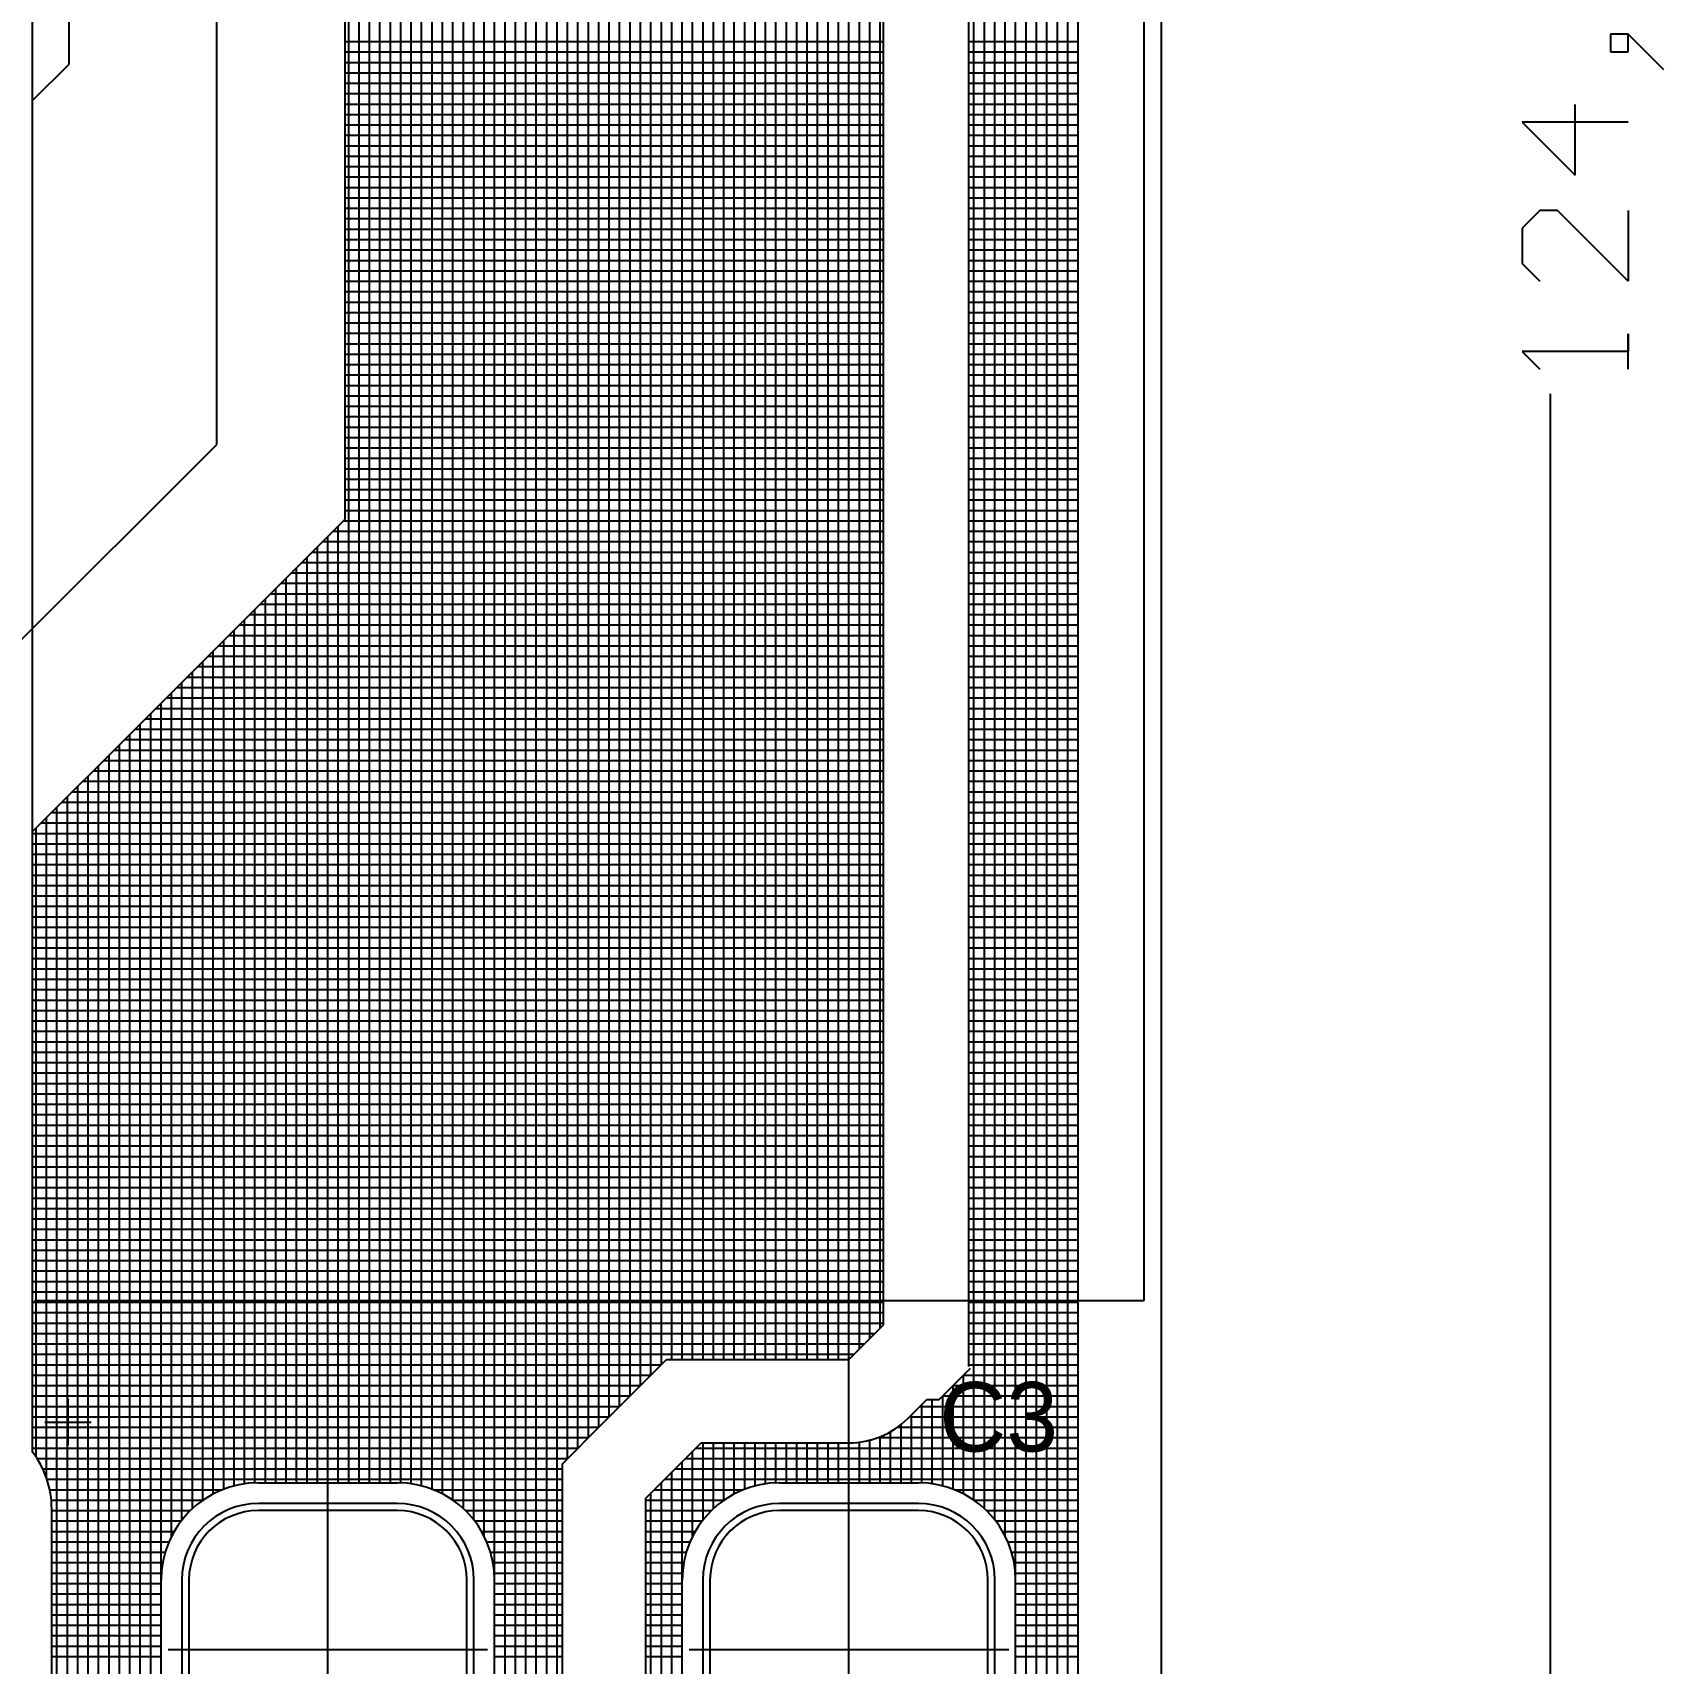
# Model space of a CAD drawing. Header units: millimetres. Extents: x 105 to 142, y 46 to 175.
# Drawn here: x 118.75 to 142.22, y 83.3 to 106.78 of the extents above; entities that cross this region are included whole.
import ezdxf

# ---------------------------------------------------------------- set-up
doc = ezdxf.new("R2010")
doc.units = ezdxf.units.MM
for name, color, linetype in [('KeepOutLayer', 6, 'Continuous'), ('Mechanical1', 6, 'Continuous'), ('TopLayer', 1, 'Continuous'), ('TopOverlay', 2, 'Continuous'), ('TopPaste', 8, 'Continuous'), ('TopSolder', 216, 'Continuous')]:
    doc.layers.add(name, color=color, linetype=linetype)

# ---------------------------------------------------------------- blocks, each defined once
blk = doc.blocks.new('CAP_7_5_SMD_2_24')
at = {"layer": 'TopLayer'}
for p, q in [((-3.05, -15.725), (-5.05, -15.725)), ((4.45, -15.725), (2.45, -15.725)), ((-6.05, -16.725), (-6.05, -18.725)), ((-2.05, -18.725), (-2.05, -16.725)), ((1.45, -16.725), (1.45, -18.725)), ((5.45, -18.725), (5.45, -16.725))]:
    blk.add_line(p, q, dxfattribs=at)
for centre in [(-4.05, -17.725), (3.45, -17.725)]:
    blk.add_circle(centre, 0, dxfattribs=at)
for centre, start, end in [((-5.05, -16.725), 90, 180), ((-3.05, -16.725), 0, 90), ((2.45, -16.725), 90, 180), ((4.45, -16.725), 0, 90)]:
    blk.add_arc(centre, 1, start, end, dxfattribs=at)
at = {"layer": 'TopOverlay'}
for p, q in [((-8.3, -12.7), (-8.3, 12.3)), ((7.7, -12.7), (7.7, 12.3)), ((-8.275, -12.7), (7.7, -12.7)), ((-4.05, -16.475), (-4.05, -12.725)), ((3.45, -16.475), (3.45, -12.725)), ((-7.792, -14.117), (-7.792, -14.783)), ((-8.125, -14.45), (-7.459, -14.45))]:
    blk.add_line(p, q, dxfattribs=at)
at = {"layer": 'TopPaste'}
for p, q in [((-3.05, -15.725), (-5.05, -15.725)), ((4.45, -15.725), (2.45, -15.725)), ((-6.05, -16.725), (-6.05, -18.725)), ((-2.05, -18.725), (-2.05, -16.725)), ((1.45, -16.725), (1.45, -18.725)), ((5.45, -18.725), (5.45, -16.725))]:
    blk.add_line(p, q, dxfattribs=at)
for centre in [(-4.05, -17.725), (3.45, -17.725)]:
    blk.add_circle(centre, 0, dxfattribs=at)
for centre, start, end in [((-5.05, -16.725), 90, 180), ((-3.05, -16.725), 0, 90), ((2.45, -16.725), 90, 180), ((4.45, -16.725), 0, 90)]:
    blk.add_arc(centre, 1, start, end, dxfattribs=at)
at = {"layer": 'TopSolder'}
for p, q in [((-3.05, -15.623), (-5.05, -15.623)), ((4.45, -15.623), (2.45, -15.623)), ((-6.152, -16.725), (-6.152, -18.725)), ((-1.948, -18.725), (-1.948, -16.725)), ((1.348, -16.725), (1.348, -18.725)), ((5.552, -18.725), (5.552, -16.725))]:
    blk.add_line(p, q, dxfattribs=at)
for centre in [(-4.05, -17.725), (3.45, -17.725)]:
    blk.add_circle(centre, 0, dxfattribs=at)
for centre, start, end in [((-5.05, -16.725), 90, 180), ((-3.05, -16.725), 0, 90), ((2.45, -16.725), 90, 180), ((4.45, -16.725), 0, 90)]:
    blk.add_arc(centre, 1.102, start, end, dxfattribs=at)

msp = doc.modelspace()

# ---------------------------------------------------------------- linework, layer by layer
at = {"layer": 'KeepOutLayer'}
msp.add_line((135, 46), (135, 170), dxfattribs=at)
at = {"layer": 'Mechanical1'}
for p, q in [((141.716, 106.757), (141.462, 106.757)), ((141.462, 106.757), (141.462, 106.503)), ((141.97, 106.503), (141.716, 106.757)), ((141.716, 106.503), (141.716, 106.757)), ((141.716, 106.757), (141.97, 106.503)), ((141.462, 106.503), (141.716, 106.503)), ((141.97, 106.503), (142.224, 106.249)), ((140.954, 104.726), (140.954, 105.742)), ((141.716, 105.488), (140.192, 105.488)), ((140.192, 105.488), (140.954, 104.726)), ((140.446, 104.218), (140.192, 103.964)), ((140.7, 104.218), (140.446, 104.218)), ((141.716, 103.202), (140.7, 104.218)), ((141.716, 104.218), (141.716, 103.202)), ((140.192, 103.964), (140.192, 103.456)), ((140.192, 103.456), (140.446, 103.202)), ((141.716, 101.933), (141.716, 102.441)), ((141.716, 102.441), (141.716, 102.187)), ((141.716, 102.187), (140.192, 102.187)), ((140.192, 102.187), (140.446, 101.933)), ((140.6, 46), (140.6, 101.579))]:
    msp.add_line(p, q, dxfattribs=at)
at = {"layer": 'TopLayer'}
for p, q in [((121.4, 100.85), (121.4, 120.625)), ((123.25, 103.575), (123.25, 118.375)), ((123.3, 85.9), (123.3, 118.375)), ((123.45, 85.9), (123.45, 118.375)), ((123.6, 85.9), (123.6, 118.375)), ((123.75, 85.9), (123.75, 118.375)), ((123.9, 85.9), (123.9, 118.375)), ((124.05, 85.899), (124.05, 118.375)), ((124.2, 85.886), (124.2, 118.375)), ((124.35, 85.856), (124.35, 118.375)), ((124.5, 85.808), (124.5, 118.375)), ((124.65, 85.74), (124.65, 118.375)), ((124.8, 85.649), (124.8, 118.375)), ((124.95, 85.529), (124.95, 118.375)), ((125.1, 85.366), (125.1, 118.375)), ((125.25, 85.131), (125.25, 118.375)), ((125.4, 84.527), (125.4, 118.375)), ((125.55, 81.3), (125.55, 118.375)), ((125.7, 81.3), (125.7, 118.375)), ((125.85, 81.3), (125.85, 118.375)), ((126, 81.3), (126, 118.375)), ((126.15, 82), (126.15, 118.375)), ((126.3, 82), (126.3, 118.375)), ((126.45, 86.25), (126.45, 118.375)), ((126.6, 86.4), (126.6, 118.375)), ((126.75, 86.55), (126.75, 118.375)), ((126.9, 86.7), (126.9, 118.375)), ((127.05, 86.85), (127.05, 118.375)), ((127.2, 87), (127.2, 118.375)), ((127.35, 87.15), (127.35, 118.375)), ((127.5, 87.3), (127.5, 118.375)), ((127.65, 87.45), (127.65, 118.375)), ((127.8, 87.6), (127.8, 118.375)), ((127.95, 87.675), (127.95, 118.375)), ((128.1, 87.675), (128.1, 118.375)), ((128.25, 87.675), (128.25, 118.375)), ((128.4, 87.675), (128.4, 118.375)), ((128.55, 87.675), (128.55, 118.375)), ((128.7, 87.675), (128.7, 118.375)), ((128.85, 87.675), (128.85, 118.375)), ((129, 87.675), (129, 118.375)), ((129.15, 87.675), (129.15, 118.375)), ((129.3, 87.675), (129.3, 118.375)), ((129.45, 87.675), (129.45, 118.375)), ((129.6, 87.675), (129.6, 118.375)), ((129.75, 87.675), (129.75, 118.375)), ((129.9, 87.675), (129.9, 118.375)), ((130.05, 87.675), (130.05, 117.393)), ((119.275, 106.325), (119.275, 116)), ((130.2, 87.675), (130.2, 116.111)), ((130.35, 87.675), (130.35, 115.788)), ((130.5, 87.675), (130.5, 115.57)), ((132.225, 87.575), (132.225, 115.575)), ((132.3, 85.649), (132.3, 115.575)), ((132.45, 85.529), (132.45, 115.575)), ((132.6, 85.366), (132.6, 115.575)), ((132.75, 85.131), (132.75, 115.575)), ((132.9, 84.527), (132.9, 115.575)), ((133.05, 79.975), (133.05, 115.575)), ((133.2, 79.975), (133.2, 115.575)), ((133.35, 79.975), (133.35, 115.575)), ((133.5, 79.975), (133.5, 115.576)), ((133.65, 79.975), (133.65, 115.593)), ((133.8, 79.975), (133.8, 115.631)), ((133.8, 79.975), (133.8, 115.631)), ((130.65, 87.825), (130.65, 115.404)), ((130.8, 87.975), (130.8, 115.272)), ((130.95, 88.125), (130.95, 115.166)), ((131, 105.2), (131, 115.135)), ((123.25, 106.65), (131, 106.65)), ((132.225, 106.65), (133.8, 106.65)), ((123.25, 106.5), (131, 106.5)), ((132.225, 106.5), (133.8, 106.5)), ((118.75, 105.8), (119.275, 106.325)), ((123.25, 106.35), (131, 106.35)), ((123.25, 106.2), (131, 106.2)), ((132.225, 106.35), (133.8, 106.35)), ((132.225, 106.2), (133.8, 106.2)), ((123.25, 106.05), (131, 106.05)), ((123.25, 105.9), (131, 105.9)), ((132.225, 106.05), (133.8, 106.05)), ((132.225, 105.9), (133.8, 105.9)), ((123.25, 105.75), (131, 105.75)), ((132.225, 105.75), (133.8, 105.75)), ((123.25, 105.6), (131, 105.6)), ((123.25, 105.45), (131, 105.45)), ((132.225, 105.6), (133.8, 105.6)), ((132.225, 105.45), (133.8, 105.45)), ((123.25, 105.3), (131, 105.3)), ((131, 102.5), (131, 105.2)), ((132.225, 105.3), (133.8, 105.3)), ((123.25, 105.15), (131, 105.15)), ((123.25, 105), (131, 105)), ((132.225, 105.15), (133.8, 105.15)), ((132.225, 105), (133.8, 105)), ((123.25, 104.85), (131, 104.85)), ((132.225, 104.85), (133.8, 104.85)), ((123.25, 104.7), (131, 104.7)), ((123.25, 104.55), (131, 104.55)), ((132.225, 104.7), (133.8, 104.7)), ((132.225, 104.55), (133.8, 104.55)), ((123.25, 104.4), (131, 104.4)), ((123.25, 104.25), (131, 104.25)), ((132.225, 104.4), (133.8, 104.4)), ((132.225, 104.25), (133.8, 104.25)), ((123.25, 104.1), (131, 104.1)), ((132.225, 104.1), (133.8, 104.1)), ((123.25, 103.95), (131, 103.95)), ((123.25, 103.8), (131, 103.8)), ((132.225, 103.95), (133.8, 103.95)), ((132.225, 103.8), (133.8, 103.8)), ((123.25, 103.65), (131, 103.65)), ((123.25, 99.775), (123.25, 103.575)), ((132.225, 103.65), (133.8, 103.65)), ((123.25, 103.5), (131, 103.5)), ((123.25, 103.35), (131, 103.35)), ((132.225, 103.5), (133.8, 103.5)), ((132.225, 103.35), (133.8, 103.35)), ((123.25, 103.2), (131, 103.2)), ((132.225, 103.2), (133.8, 103.2)), ((123.25, 103.05), (131, 103.05)), ((123.25, 102.9), (131, 102.9)), ((132.225, 103.05), (133.8, 103.05)), ((132.225, 102.9), (133.8, 102.9)), ((123.25, 102.75), (131, 102.75)), ((132.225, 102.75), (133.8, 102.75)), ((123.25, 102.6), (131, 102.6)), ((123.25, 102.45), (131, 102.45)), ((131, 93.45), (131, 102.5)), ((132.225, 102.6), (133.8, 102.6)), ((132.225, 102.45), (133.8, 102.45)), ((123.25, 102.3), (131, 102.3)), ((123.25, 102.15), (131, 102.15)), ((132.225, 102.3), (133.8, 102.3)), ((132.225, 102.15), (133.8, 102.15)), ((123.25, 102), (131, 102)), ((132.225, 102), (133.8, 102)), ((123.25, 101.85), (131, 101.85)), ((123.25, 101.7), (131, 101.7)), ((132.225, 101.85), (133.8, 101.85)), ((132.225, 101.7), (133.8, 101.7)), ((123.25, 101.55), (131, 101.55)), ((132.225, 101.55), (133.8, 101.55)), ((123.25, 101.4), (131, 101.4)), ((123.25, 101.25), (131, 101.25)), ((132.225, 101.4), (133.8, 101.4)), ((132.225, 101.25), (133.8, 101.25)), ((123.25, 101.1), (131, 101.1)), ((132.225, 101.1), (133.8, 101.1)), ((118.45, 97.9), (121.4, 100.85)), ((123.25, 100.95), (131, 100.95)), ((123.25, 100.8), (131, 100.8)), ((132.225, 100.95), (133.8, 100.95)), ((132.225, 100.8), (133.8, 100.8)), ((123.25, 100.65), (131, 100.65)), ((123.25, 100.5), (131, 100.5)), ((132.225, 100.65), (133.8, 100.65)), ((132.225, 100.5), (133.8, 100.5)), ((123.25, 100.35), (131, 100.35)), ((132.225, 100.35), (133.8, 100.35)), ((123.25, 100.2), (131, 100.2)), ((123.25, 100.05), (131, 100.05)), ((132.225, 100.2), (133.8, 100.2)), ((132.225, 100.05), (133.8, 100.05)), ((123.25, 99.9), (131, 99.9)), ((132.225, 99.9), (133.8, 99.9)), ((120.225, 96.75), (123.25, 99.775)), ((123.075, 99.6), (131, 99.6)), ((123.15, 85.9), (123.15, 99.675)), ((123.225, 99.75), (131, 99.75)), ((132.225, 99.75), (133.8, 99.75)), ((132.225, 99.6), (133.8, 99.6)), ((122.85, 85.9), (122.85, 99.375)), ((122.925, 99.45), (131, 99.45)), ((123, 85.9), (123, 99.525)), ((132.225, 99.45), (133.8, 99.45)), ((122.625, 99.15), (131, 99.15)), ((122.7, 85.9), (122.7, 99.225)), ((122.775, 99.3), (131, 99.3)), ((132.225, 99.3), (133.8, 99.3)), ((132.225, 99.15), (133.8, 99.15)), ((122.325, 98.85), (131, 98.85)), ((122.4, 85.9), (122.4, 98.925)), ((122.475, 99), (131, 99)), ((122.55, 85.9), (122.55, 99.075)), ((132.225, 99), (133.8, 99)), ((132.225, 98.85), (133.8, 98.85)), ((122.1, 85.9), (122.1, 98.625)), ((122.175, 98.7), (131, 98.7)), ((122.25, 85.9), (122.25, 98.775)), ((132.225, 98.7), (133.8, 98.7)), ((121.875, 98.4), (131, 98.4)), ((121.95, 85.899), (121.95, 98.475)), ((122.025, 98.55), (131, 98.55)), ((132.225, 98.55), (133.8, 98.55)), ((132.225, 98.4), (133.8, 98.4)), ((121.65, 85.855), (121.65, 98.175)), ((121.725, 98.25), (131, 98.25)), ((121.8, 85.886), (121.8, 98.325)), ((132.225, 98.25), (133.8, 98.25)), ((121.425, 97.95), (131, 97.95)), ((121.5, 85.808), (121.5, 98.025)), ((121.575, 98.1), (131, 98.1)), ((132.225, 98.1), (133.8, 98.1)), ((132.225, 97.95), (133.8, 97.95)), ((121.2, 85.649), (121.2, 97.725)), ((121.275, 97.8), (131, 97.8)), ((121.35, 85.74), (121.35, 97.875)), ((132.225, 97.8), (133.8, 97.8)), ((120.975, 97.5), (131, 97.5)), ((121.05, 85.528), (121.05, 97.575)), ((121.125, 97.65), (131, 97.65)), ((132.225, 97.65), (133.8, 97.65)), ((132.225, 97.5), (133.8, 97.5)), ((120.75, 85.13), (120.75, 97.275)), ((120.825, 97.35), (131, 97.35)), ((120.9, 85.366), (120.9, 97.425)), ((132.225, 97.35), (133.8, 97.35)), ((120.45, 77.347), (120.45, 96.975)), ((120.525, 97.05), (131, 97.05)), ((120.6, 77.197), (120.6, 97.125)), ((120.675, 97.2), (131, 97.2)), ((132.225, 97.2), (133.8, 97.2)), ((132.225, 97.05), (133.8, 97.05)), ((118.75, 95.275), (120.225, 96.75)), ((120.225, 96.75), (131, 96.75)), ((120.3, 77.497), (120.3, 96.825)), ((120.375, 96.9), (131, 96.9)), ((132.225, 96.9), (133.8, 96.9)), ((132.225, 96.75), (133.8, 96.75)), ((120, 77.797), (120, 96.525)), ((120.075, 96.6), (131, 96.6)), ((120.15, 77.647), (120.15, 96.675)), ((132.225, 96.6), (133.8, 96.6)), ((119.775, 96.3), (131, 96.3)), ((119.85, 77.947), (119.85, 96.375)), ((119.925, 96.45), (131, 96.45)), ((132.225, 96.45), (133.8, 96.45)), ((132.225, 96.3), (133.8, 96.3)), ((119.55, 78.247), (119.55, 96.075)), ((119.625, 96.15), (131, 96.15)), ((119.7, 78.097), (119.7, 96.225)), ((132.225, 96.15), (133.8, 96.15)), ((119.325, 95.85), (131, 95.85)), ((119.4, 78.397), (119.4, 95.925)), ((119.475, 96), (131, 96)), ((132.225, 96), (133.8, 96)), ((132.225, 95.85), (133.8, 95.85)), ((119.1, 78.697), (119.1, 95.625)), ((119.175, 95.7), (131, 95.7)), ((119.25, 78.547), (119.25, 95.775)), ((132.225, 95.7), (133.8, 95.7)), ((118.8, 86.272), (118.8, 95.325)), ((118.875, 95.4), (131, 95.4)), ((118.95, 85.969), (118.95, 95.475)), ((119.025, 95.55), (131, 95.55)), ((132.225, 95.55), (133.8, 95.55)), ((132.225, 95.4), (133.8, 95.4)), ((118.75, 86.342), (118.75, 95.275)), ((118.75, 95.25), (131, 95.25)), ((118.75, 95.1), (131, 95.1)), ((132.225, 95.25), (133.8, 95.25)), ((132.225, 95.1), (133.8, 95.1)), ((118.75, 94.95), (131, 94.95)), ((132.225, 94.95), (133.8, 94.95)), ((118.75, 94.8), (131, 94.8)), ((118.75, 94.65), (131, 94.65)), ((132.225, 94.8), (133.8, 94.8)), ((132.225, 94.65), (133.8, 94.65)), ((118.75, 94.5), (131, 94.5)), ((132.225, 94.5), (133.8, 94.5)), ((118.75, 94.35), (131, 94.35)), ((118.75, 94.2), (131, 94.2)), ((132.225, 94.35), (133.8, 94.35)), ((132.225, 94.2), (133.8, 94.2)), ((118.75, 94.05), (131, 94.05)), ((132.225, 94.05), (133.8, 94.05)), ((118.75, 93.9), (131, 93.9)), ((118.75, 93.75), (131, 93.75)), ((132.225, 93.9), (133.8, 93.9)), ((132.225, 93.75), (133.8, 93.75)), ((118.75, 93.6), (131, 93.6)), ((118.75, 93.45), (131, 93.45)), ((131, 88.175), (131, 93.45)), ((132.225, 93.6), (133.8, 93.6)), ((132.225, 93.45), (133.8, 93.45)), ((118.75, 93.3), (131, 93.3)), ((132.225, 93.3), (133.8, 93.3)), ((118.75, 93.15), (131, 93.15)), ((118.75, 93), (131, 93)), ((132.225, 93.15), (133.8, 93.15)), ((132.225, 93), (133.8, 93)), ((118.75, 92.85), (131, 92.85)), ((132.225, 92.85), (133.8, 92.85)), ((118.75, 92.7), (131, 92.7)), ((118.75, 92.55), (131, 92.55)), ((132.225, 92.7), (133.8, 92.7)), ((132.225, 92.55), (133.8, 92.55)), ((118.75, 92.4), (131, 92.4)), ((132.225, 92.4), (133.8, 92.4)), ((118.75, 92.25), (131, 92.25)), ((118.75, 92.1), (131, 92.1)), ((132.225, 92.25), (133.8, 92.25)), ((132.225, 92.1), (133.8, 92.1)), ((118.75, 91.95), (131, 91.95)), ((132.225, 91.95), (133.8, 91.95)), ((118.75, 91.8), (131, 91.8)), ((118.75, 91.65), (131, 91.65)), ((132.225, 91.8), (133.8, 91.8)), ((132.225, 91.65), (133.8, 91.65)), ((118.75, 91.5), (131, 91.5)), ((118.75, 91.35), (131, 91.35)), ((132.225, 91.5), (133.8, 91.5)), ((132.225, 91.35), (133.8, 91.35)), ((118.75, 91.2), (131, 91.2)), ((132.225, 91.2), (133.8, 91.2)), ((118.75, 91.05), (131, 91.05)), ((118.75, 90.9), (131, 90.9)), ((132.225, 91.05), (133.8, 91.05)), ((132.225, 90.9), (133.8, 90.9)), ((118.75, 90.75), (131, 90.75)), ((132.225, 90.75), (133.8, 90.75)), ((118.75, 90.6), (131, 90.6)), ((118.75, 90.45), (131, 90.45)), ((132.225, 90.6), (133.8, 90.6)), ((132.225, 90.45), (133.8, 90.45)), ((118.75, 90.3), (131, 90.3)), ((132.225, 90.3), (133.8, 90.3)), ((118.75, 90.15), (131, 90.15)), ((118.75, 90), (131, 90)), ((132.225, 90.15), (133.8, 90.15)), ((132.225, 90), (133.8, 90)), ((118.75, 89.85), (131, 89.85)), ((118.75, 89.7), (131, 89.7)), ((132.225, 89.85), (133.8, 89.85)), ((132.225, 89.7), (133.8, 89.7)), ((118.75, 89.55), (131, 89.55)), ((132.225, 89.55), (133.8, 89.55)), ((118.75, 89.4), (131, 89.4)), ((118.75, 89.25), (131, 89.25)), ((132.225, 89.4), (133.8, 89.4)), ((132.225, 89.25), (133.8, 89.25)), ((118.75, 89.1), (131, 89.1)), ((132.225, 89.1), (133.8, 89.1)), ((118.75, 88.95), (131, 88.95)), ((118.75, 88.8), (131, 88.8)), ((132.225, 88.95), (133.8, 88.95)), ((132.225, 88.8), (133.8, 88.8)), ((118.75, 88.65), (131, 88.65)), ((132.225, 88.65), (133.8, 88.65)), ((118.75, 88.5), (131, 88.5)), ((118.75, 88.35), (131, 88.35)), ((132.225, 88.5), (133.8, 88.5)), ((132.225, 88.35), (133.8, 88.35)), ((118.75, 88.2), (131, 88.2)), ((118.75, 88.05), (130.875, 88.05)), ((130.5, 87.675), (131, 88.175)), ((132.225, 88.2), (133.8, 88.2)), ((132.225, 88.05), (133.8, 88.05)), ((118.75, 87.9), (130.725, 87.9)), ((132.225, 87.9), (133.8, 87.9)), ((118.75, 87.75), (130.575, 87.75)), ((118.75, 87.6), (127.8, 87.6)), ((126.95, 86.75), (127.875, 87.675)), ((127.875, 87.675), (129.2, 87.675)), ((129.2, 87.675), (130.5, 87.675)), ((132.225, 87.75), (133.8, 87.75)), ((132.225, 87.6), (133.8, 87.6)), ((118.75, 87.45), (127.65, 87.45)), ((131.8, 87.1), (132.25, 87.55)), ((132.15, 85.74), (132.15, 87.45)), ((132.15, 87.45), (133.8, 87.45)), ((118.75, 87.3), (127.5, 87.3)), ((118.75, 87.15), (127.35, 87.15)), ((131.85, 85.856), (131.85, 87.15)), ((131.85, 87.15), (133.8, 87.15)), ((132, 85.808), (132, 87.3)), ((132, 87.3), (133.8, 87.3)), ((118.75, 87), (127.2, 87)), ((131.35, 86.827), (131.622, 87.1)), ((131.4, 85.9), (131.4, 86.878)), ((131.522, 87), (133.8, 87)), ((131.55, 85.899), (131.55, 87.028)), ((131.622, 87.1), (131.8, 87.1)), ((131.7, 85.886), (131.7, 87.1)), ((118.75, 86.85), (127.05, 86.85)), ((118.75, 86.7), (126.9, 86.7)), ((126.375, 86.175), (126.95, 86.75)), ((131.199, 86.7), (133.8, 86.7)), ((131.25, 85.9), (131.25, 86.738)), ((131.372, 86.85), (133.8, 86.85)), ((118.75, 86.55), (126.75, 86.55)), ((127.8, 85.902), (128.372, 86.475)), ((128.372, 86.475), (129.2, 86.475)), ((128.4, 85.366), (128.4, 86.475)), ((128.55, 85.528), (128.55, 86.475)), ((128.7, 85.649), (128.7, 86.475)), ((128.85, 85.74), (128.85, 86.475)), ((129, 85.808), (129, 86.475)), ((129.15, 85.855), (129.15, 86.475)), ((129.2, 86.475), (130.5, 86.475)), ((129.3, 85.886), (129.3, 86.475)), ((129.45, 85.899), (129.45, 86.475)), ((129.6, 85.9), (129.6, 86.475)), ((129.75, 85.9), (129.75, 86.475)), ((129.9, 85.9), (129.9, 86.475)), ((130.05, 85.9), (130.05, 86.475)), ((130.2, 85.9), (130.2, 86.475)), ((130.35, 85.9), (130.35, 86.475)), ((130.5, 85.9), (130.5, 86.475)), ((130.65, 85.9), (130.65, 86.484)), ((130.8, 85.9), (130.8, 86.513)), ((130.917, 86.55), (133.8, 86.55)), ((130.95, 85.9), (130.95, 86.562)), ((131.1, 85.9), (131.1, 86.636)), ((118.75, 86.4), (126.6, 86.4)), ((118.814, 86.25), (126.45, 86.25)), ((126.375, 82), (126.375, 86.175)), ((128.1, 81.3), (128.1, 86.203)), ((128.147, 86.25), (133.8, 86.25)), ((128.25, 85.13), (128.25, 86.353)), ((128.297, 86.4), (133.8, 86.4)), ((118.897, 86.1), (126.375, 86.1)), ((118.956, 85.95), (126.375, 85.95)), ((127.847, 85.95), (133.8, 85.95)), ((127.95, 81.3), (127.95, 86.053)), ((127.997, 86.1), (133.8, 86.1)), ((118.997, 85.8), (121.48, 85.8)), ((122, 85.9), (124, 85.9)), ((123, 83.5), (123, 85.8)), ((124.52, 85.8), (126.375, 85.8)), ((127.575, 85.678), (127.798, 85.9)), ((127.65, 81.3), (127.65, 85.753)), ((127.697, 85.8), (128.98, 85.8)), ((127.8, 81.3), (127.8, 85.903)), ((129.5, 85.9), (131.5, 85.9)), ((130.5, 83.5), (130.5, 85.8)), ((132.02, 85.8), (133.8, 85.8)), ((119.019, 85.65), (121.201, 85.65)), ((119.025, 82.05), (119.025, 85.525)), ((119.025, 85.5), (121.02, 85.5)), ((124.799, 85.65), (126.375, 85.65)), ((124.98, 85.5), (126.375, 85.5)), ((127.575, 82), (127.575, 85.678)), ((127.575, 85.65), (128.701, 85.65)), ((127.575, 85.5), (128.52, 85.5)), ((132.299, 85.65), (133.8, 85.65)), ((132.48, 85.5), (133.8, 85.5)), ((119.025, 85.35), (120.887, 85.35)), ((125.113, 85.35), (126.375, 85.35)), ((127.575, 85.35), (128.387, 85.35)), ((132.613, 85.35), (133.8, 85.35)), ((119.025, 85.2), (120.787, 85.2)), ((119.025, 85.05), (120.712, 85.05)), ((125.213, 85.2), (126.375, 85.2)), ((125.288, 85.05), (126.375, 85.05)), ((127.575, 85.2), (128.287, 85.2)), ((127.575, 85.05), (128.212, 85.05)), ((132.713, 85.2), (133.8, 85.2)), ((132.788, 85.05), (133.8, 85.05)), ((119.025, 84.9), (120.658, 84.9)), ((125.342, 84.9), (126.375, 84.9)), ((127.575, 84.9), (128.158, 84.9)), ((132.842, 84.9), (133.8, 84.9)), ((119.025, 84.75), (120.622, 84.75)), ((119.025, 84.6), (120.604, 84.6)), ((125.378, 84.75), (126.375, 84.75)), ((125.396, 84.6), (126.375, 84.6)), ((127.575, 84.75), (128.122, 84.75)), ((127.575, 84.6), (128.104, 84.6)), ((132.878, 84.75), (133.8, 84.75)), ((132.896, 84.6), (133.8, 84.6)), ((119.025, 84.45), (120.6, 84.45)), ((119.025, 84.3), (120.6, 84.3)), ((120.6, 82.5), (120.6, 84.5)), ((125.4, 82.5), (125.4, 84.5)), ((125.4, 84.45), (126.375, 84.45)), ((125.4, 84.3), (126.375, 84.3)), ((127.575, 84.45), (128.1, 84.45)), ((127.575, 84.3), (128.1, 84.3)), ((128.1, 82.5), (128.1, 84.5)), ((132.9, 82.5), (132.9, 84.5)), ((132.9, 84.45), (133.8, 84.45)), ((132.9, 84.3), (133.8, 84.3)), ((119.025, 84.15), (120.6, 84.15)), ((125.4, 84.15), (126.375, 84.15)), ((127.575, 84.15), (128.1, 84.15)), ((132.9, 84.15), (133.8, 84.15)), ((119.025, 84), (120.6, 84)), ((119.025, 83.85), (120.6, 83.85)), ((125.4, 84), (126.375, 84)), ((125.4, 83.85), (126.375, 83.85)), ((127.575, 84), (128.1, 84)), ((127.575, 83.85), (128.1, 83.85)), ((132.9, 84), (133.8, 84)), ((132.9, 83.85), (133.8, 83.85)), ((119.025, 83.7), (120.6, 83.7)), ((125.4, 83.7), (126.375, 83.7)), ((127.575, 83.7), (128.1, 83.7)), ((132.9, 83.7), (133.8, 83.7)), ((119.025, 83.55), (120.6, 83.55)), ((119.025, 83.4), (120.6, 83.4)), ((120.7, 83.5), (123, 83.5)), ((123, 83.5), (125.3, 83.5)), ((123, 81.2), (123, 83.5)), ((125.4, 83.55), (126.375, 83.55)), ((125.4, 83.4), (126.375, 83.4)), ((127.575, 83.55), (128.1, 83.55)), ((127.575, 83.4), (128.1, 83.4)), ((128.2, 83.5), (130.5, 83.5)), ((130.5, 81.2), (130.5, 83.5)), ((130.5, 83.5), (132.8, 83.5)), ((132.9, 83.55), (133.8, 83.55)), ((132.9, 83.4), (133.8, 83.4))]:
    msp.add_line(p, q, dxfattribs=at)
for centre, radius, start, end in [((130.5, 87.675), 1.2, 270, 315.0679), ((130.5, 87.675), 1.2, 270, 315), ((117.675, 85.525), 1.35, 0, 37.222), ((117.675, 85.525), 1.35, 0, 37.222), ((122, 84.5), 1.4, 90, 180), ((124, 84.5), 1.4, 0, 90), ((129.5, 84.5), 1.4, 90, 180), ((131.5, 84.5), 1.4, 0, 90)]:
    msp.add_arc(centre, radius, start, end, dxfattribs=at)

# ---------------------------------------------------------------- block references
msp.add_blockref('CAP_7_5_SMD_2_24', (127.05, 101.225))

# ---------------------------------------------------------------- texts
at = {"layer": 'TopOverlay'}
msp.add_text('C3', height=1, dxfattribs=at).set_placement((131.8, 86.35))

doc.saveas('drawing.dxf')
